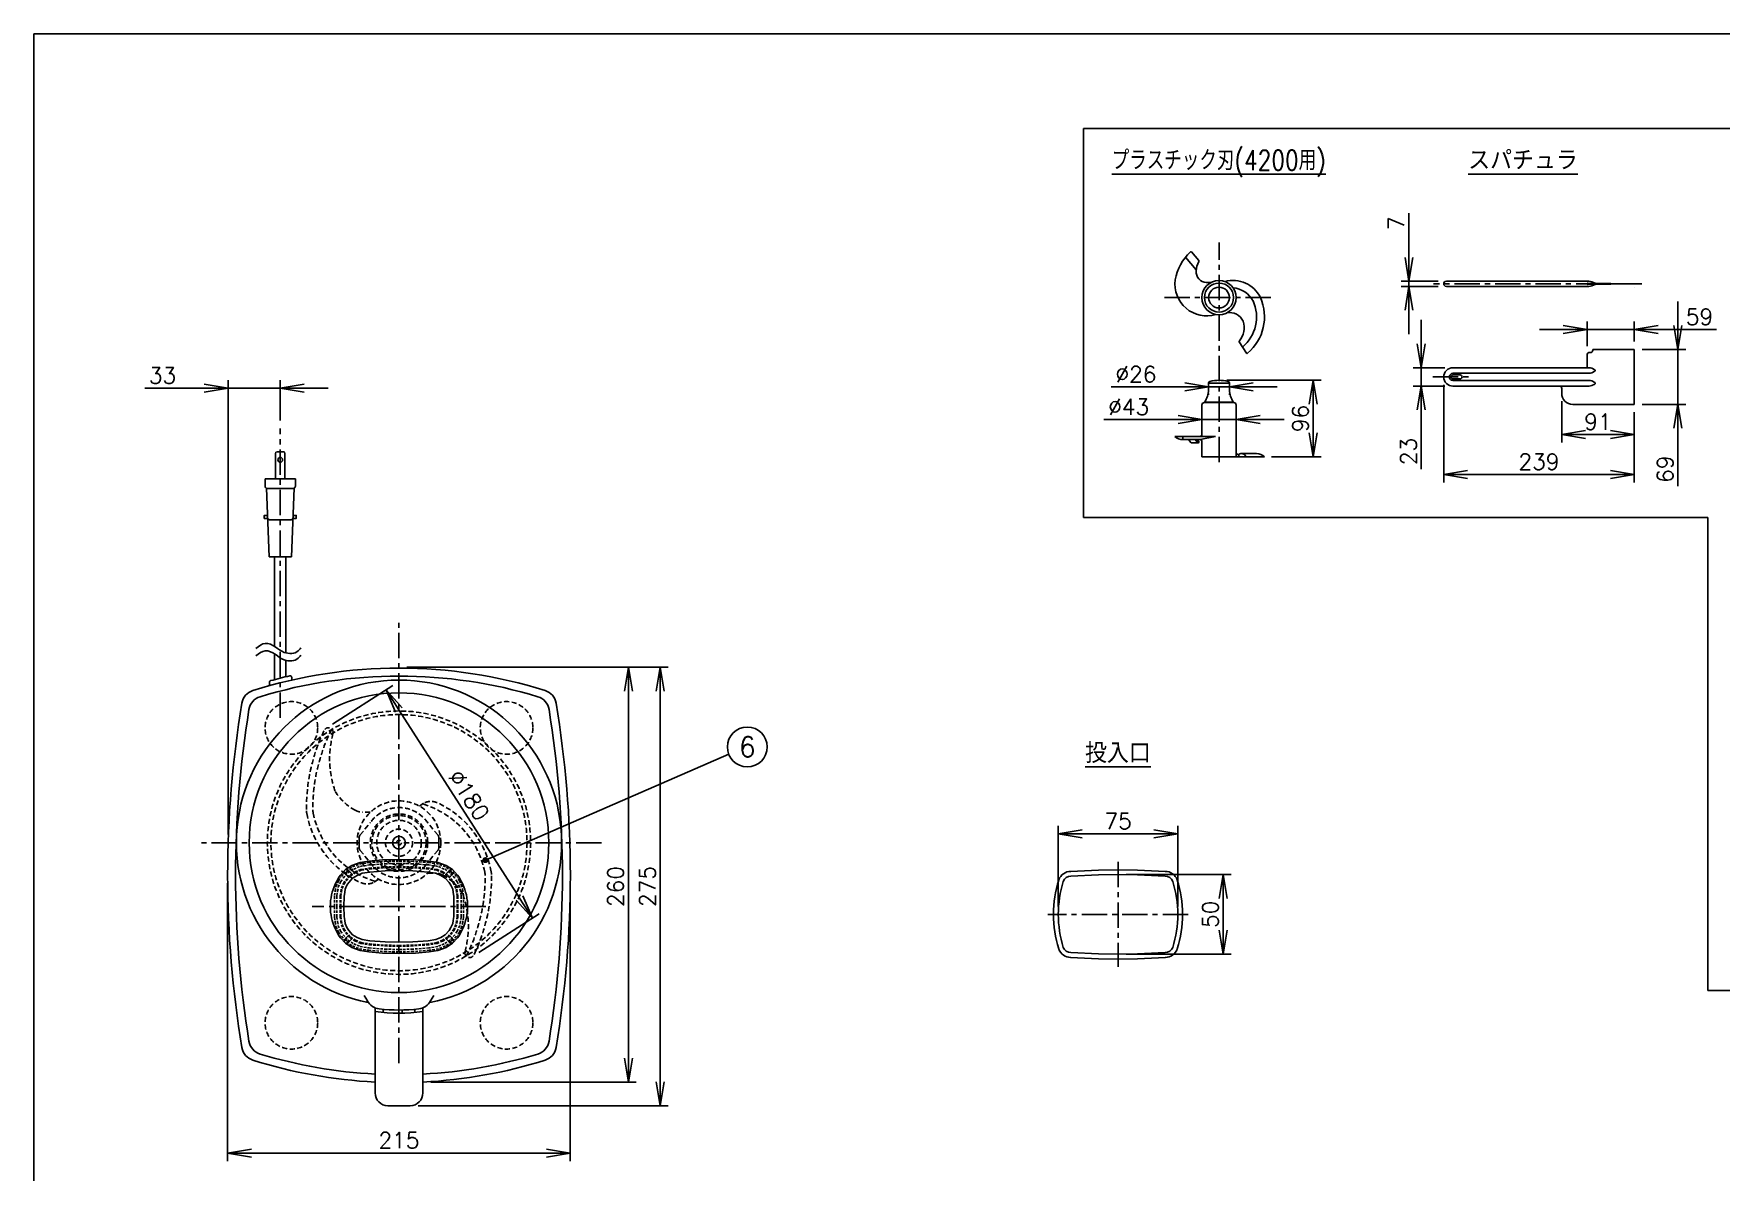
# Model space of a CAD drawing. Extents: x 115 to 2025, y 0 to 1377.
# Drawn here: x 115 to 1174, y 663 to 1377 of the extents above; entities that cross this region are included whole.
import ezdxf
from ezdxf.enums import TextEntityAlignment as Align

# ---------------------------------------------------------------- set-up
doc = ezdxf.new("R2010")
doc.units = 0
doc.header["$LTSCALE"] = 0.5
doc.header["$PDMODE"] = 3
doc.linetypes.add('CENTER', pattern=[50.8, 31.75, -6.35, 6.35, -6.35])
doc.linetypes.add('HIDDEN', pattern=[9.525, 6.35, -3.175])
doc.layers.get('0').update_dxf_attribs({"linetype": 'CONTINUOUS'})
doc.layers.get('DEFPOINTS').update_dxf_attribs({"linetype": 'CONTINUOUS'})
for name, color, linetype in [('DANMEN', 7, 'CONTINUOUS'), ('KIKI-2D2', 7, 'CONTINUOUS'), ('SIYOU', 7, 'CONTINUOUS'), ('SUNPOU', 7, 'CONTINUOUS'), ('WAKU', 7, 'CONTINUOUS')]:
    doc.layers.add(name, color=color, linetype=linetype)
doc.styles.get("Standard").update_dxf_attribs({"font": 'ROMANS', "bigfont": 'EXTFONT.shx'})
doc.dimstyles.get("Standard").update_dxf_attribs({"dimscale": 5, "dimtxt": 2, "dimasz": 3, "dimexe": 1, "dimexo": 1, "dimgap": 0.6, "dimtad": 3, "dimdec": 0, "dimzin": 0, "dimdsep": 46, "dimtxsty": 'STANDARD', "dimblk1": 'OPEN', "dimblk2": 'OPEN', "dimsah": 1, "dimcen": 1.5, "dimadec": 0, "dimazin": 0, "dimtfac": 1, "dimtdec": 0, "dimtmove": 0, "dimatfit": 0, "dimldrblk": 'DOTSMALL', "dimfxl": 1, "dimtvp": 1, "dimtolj": 1, "dimtzin": 0, "dimarcsym": 0})
doc.dimstyles.new('STYLE_1', dxfattribs={"dimscale": 5, "dimtxt": 2, "dimasz": 3, "dimexe": 1, "dimexo": 1, "dimgap": 0.6, "dimtad": 3, "dimdec": 0, "dimlfac": 2, "dimzin": 0, "dimdsep": 46, "dimtxsty": 'STANDARD', "dimblk1": 'OPEN', "dimblk2": 'OPEN', "dimsah": 1, "dimcen": 1.5, "dimadec": 0, "dimazin": 0, "dimtfac": 1, "dimtdec": 0, "dimtmove": 0, "dimatfit": 0, "dimldrblk": 'DOTSMALL', "dimfxl": 1, "dimtvp": 1, "dimtolj": 1, "dimtzin": 0, "dimarcsym": 0})

# ---------------------------------------------------------------- blocks, each defined once
blk = doc.blocks.new('_OPEN')
at = {"color": 0, "linetype": 'ByBlock'}
for p, q in [((-1, 0.167), (0, 0)), ((0, 0), (-1, -0.167)), ((0, 0), (-1, 0))]:
    blk.add_line(p, q, dxfattribs=at)
blk = doc.blocks.new('*D3')
at = {"layer": 'DEFPOINTS', "color": 0}
for p in [(1073.5, 1151.3), (1119, 1144.3), (1119, 1125.4)]:
    blk.add_point(p, dxfattribs=at)
at = {"layer": 'SUNPOU', "color": 0, "lineweight": -2}
for p, q in [((1073.5, 1146.3), (1073.5, 1120.4)), ((1119, 1139.3), (1119, 1120.4)), ((1088.5, 1125.4), (1104, 1125.4))]:
    blk.add_line(p, q, dxfattribs=at)
at = {"layer": 'SUNPOU', "color": 0, "lineweight": -2, "xscale": 15, "yscale": 15, "zscale": 15, "rotation": 180}
blk.add_blockref('_OPEN', (1073.5, 1125.4), dxfattribs=at)
at = {"layer": 'SUNPOU', "color": 0, "lineweight": -2, "xscale": 15, "yscale": 15, "zscale": 15}
blk.add_blockref('_OPEN', (1119, 1125.4), dxfattribs=at)
at = {"layer": 'SUNPOU', "color": 0, "insert": (1096.2, 1133.4), "char_height": 10, "attachment_point": 5}
blk.add_mtext('\\A1;91', dxfattribs=at)
blk = doc.blocks.new('_DotSmall')
at = {"color": 0, "linetype": 'ByBlock', "const_width": 0.5}
blk.add_lwpolyline([(-0.0625, 0, 1), (0.0625, 0, 1)], format="xyb", close=True, dxfattribs=at)
blk = doc.blocks.new('*D4')
at = {"layer": 'DEFPOINTS', "color": 0}
for p in [(977.7, 1221.5), (1001.1, 1221.5), (1001.1, 1218.3)]:
    blk.add_point(p, dxfattribs=at)
at = {"layer": 'SUNPOU', "color": 0, "lineweight": -2}
for p, q in [((977.7, 1236.5), (977.7, 1264.2)), ((996.1, 1221.5), (972.7, 1221.5)), ((996.1, 1218.3), (972.7, 1218.3)), ((977.7, 1218.3), (977.7, 1221.5)), ((977.7, 1203.3), (977.7, 1188.3))]:
    blk.add_line(p, q, dxfattribs=at)
at = {"layer": 'SUNPOU', "color": 0, "lineweight": -2, "xscale": 15, "yscale": 15, "zscale": 15}
for p, rotation in [((977.7, 1221.5), 270), ((977.7, 1218.3), 90)]:
    blk.add_blockref('_OPEN', p, dxfattribs=dict(at, rotation=rotation))
at = {"layer": 'SUNPOU', "color": 0, "insert": (969.7, 1257.9), "char_height": 10, "attachment_point": 5, "rotation": 90}
blk.add_mtext('\\A1;7', dxfattribs=at)
blk = doc.blocks.new('*D5')
at = {"layer": 'DEFPOINTS', "color": 0}
for p in [(1119, 1191.2), (1089.5, 1175.8), (1119, 1178.8)]:
    blk.add_point(p, dxfattribs=at)
at = {"layer": 'SUNPOU', "color": 0, "lineweight": -2}
for p, q in [((1089.5, 1180.8), (1089.5, 1196.2)), ((1119, 1183.8), (1119, 1196.2)), ((1074.5, 1191.2), (1059.5, 1191.2)), ((1089.5, 1191.2), (1119, 1191.2)), ((1134, 1191.2), (1170.7, 1191.2))]:
    blk.add_line(p, q, dxfattribs=at)
at = {"layer": 'SUNPOU', "color": 0, "lineweight": -2, "xscale": 15, "yscale": 15, "zscale": 15}
blk.add_blockref('_OPEN', (1089.5, 1191.2), dxfattribs=at)
at = {"layer": 'SUNPOU', "color": 0, "lineweight": -2, "xscale": 15, "yscale": 15, "zscale": 15, "rotation": 180}
blk.add_blockref('_OPEN', (1119, 1191.2), dxfattribs=at)
at = {"layer": 'SUNPOU', "color": 0, "insert": (1159.9, 1199.2), "char_height": 10, "attachment_point": 5}
blk.add_mtext('\\A1;59', dxfattribs=at)
blk = doc.blocks.new('*D6')
at = {"layer": 'DEFPOINTS', "color": 0}
for p in [(1119, 1178.8), (1119, 1144.3), (1146.4, 1144.3)]:
    blk.add_point(p, dxfattribs=at)
at = {"layer": 'SUNPOU', "color": 0, "lineweight": -2}
for p, q in [((1146.4, 1193.8), (1146.4, 1208.8)), ((1124, 1178.8), (1151.4, 1178.8)), ((1146.4, 1178.8), (1146.4, 1144.3)), ((1124, 1144.3), (1151.4, 1144.3)), ((1146.4, 1129.3), (1146.4, 1093))]:
    blk.add_line(p, q, dxfattribs=at)
at = {"layer": 'SUNPOU', "color": 0, "lineweight": -2, "xscale": 15, "yscale": 15, "zscale": 15}
for p, rotation in [((1146.4, 1178.8), 270), ((1146.4, 1144.3), 90)]:
    blk.add_blockref('_OPEN', p, dxfattribs=dict(at, rotation=rotation))
at = {"layer": 'SUNPOU', "color": 0, "insert": (1138.4, 1103.6), "char_height": 10, "attachment_point": 5, "rotation": 90}
blk.add_mtext('\\A1;69', dxfattribs=at)
blk = doc.blocks.new('*D7')
at = {"layer": 'DEFPOINTS', "color": 0}
for p in [(999.5, 1161.5), (1119, 1144.3), (1119, 1100.3)]:
    blk.add_point(p, dxfattribs=at)
at = {"layer": 'SUNPOU', "color": 0, "lineweight": -2}
for p, q in [((999.5, 1156.5), (999.5, 1095.3)), ((1119, 1139.3), (1119, 1095.3)), ((1014.5, 1100.3), (1104, 1100.3))]:
    blk.add_line(p, q, dxfattribs=at)
at = {"layer": 'SUNPOU', "color": 0, "lineweight": -2, "xscale": 15, "yscale": 15, "zscale": 15, "rotation": 180}
blk.add_blockref('_OPEN', (999.5, 1100.3), dxfattribs=at)
at = {"layer": 'SUNPOU', "color": 0, "lineweight": -2, "xscale": 15, "yscale": 15, "zscale": 15}
blk.add_blockref('_OPEN', (1119, 1100.3), dxfattribs=at)
at = {"layer": 'SUNPOU', "color": 0, "insert": (1059.2, 1108.3), "char_height": 10, "attachment_point": 5}
blk.add_mtext('\\A1;239', dxfattribs=at)
blk = doc.blocks.new('*D8')
at = {"layer": 'DEFPOINTS', "color": 0}
for p in [(852, 1156.2), (852, 1155.2), (865, 1156.2)]:
    blk.add_point(p, dxfattribs=at)
at = {"layer": 'SUNPOU', "color": 0, "lineweight": -2}
for p, q in [((837, 1155.2), (790.8, 1155.2)), ((865, 1155.2), (852, 1155.2)), ((880, 1155.2), (895, 1155.2)), ((852, 1151.2), (852, 1150.2)), ((865, 1151.2), (865, 1150.2))]:
    blk.add_line(p, q, dxfattribs=at)
at = {"layer": 'SUNPOU', "color": 0, "lineweight": -2, "xscale": 15, "yscale": 15, "zscale": 15}
blk.add_blockref('_OPEN', (852, 1155.2), dxfattribs=at)
at = {"layer": 'SUNPOU', "color": 0, "lineweight": -2, "xscale": 15, "yscale": 15, "zscale": 15, "rotation": 180}
blk.add_blockref('_OPEN', (865, 1155.2), dxfattribs=at)
at = {"layer": 'SUNPOU', "color": 0, "insert": (806.4, 1163.2), "char_height": 10, "attachment_point": 5}
blk.add_mtext('\\A1;%%C26', dxfattribs=at)
blk = doc.blocks.new('*D9')
at = {"layer": 'DEFPOINTS', "color": 0}
for p in [(847.8, 1134.7), (847.8, 1134.5), (869.3, 1135.9)]:
    blk.add_point(p, dxfattribs=at)
at = {"layer": 'SUNPOU', "color": 0, "lineweight": -2}
for p, q in [((832.8, 1134.7), (786.3, 1134.7)), ((847.8, 1139.5), (847.8, 1139.7)), ((869.3, 1134.7), (847.8, 1134.7)), ((884.3, 1134.7), (899.3, 1134.7)), ((869.3, 1130.9), (869.3, 1129.7))]:
    blk.add_line(p, q, dxfattribs=at)
at = {"layer": 'SUNPOU', "color": 0, "lineweight": -2, "xscale": 15, "yscale": 15, "zscale": 15}
blk.add_blockref('_OPEN', (847.8, 1134.7), dxfattribs=at)
at = {"layer": 'SUNPOU', "color": 0, "lineweight": -2, "xscale": 15, "yscale": 15, "zscale": 15, "rotation": 180}
blk.add_blockref('_OPEN', (869.3, 1134.7), dxfattribs=at)
at = {"layer": 'SUNPOU', "color": 0, "insert": (801.9, 1142.7), "char_height": 10, "attachment_point": 5}
blk.add_mtext('\\A1;%%C43', dxfattribs=at)
blk = doc.blocks.new('*D10')
at = {"layer": 'DEFPOINTS', "color": 0}
for p in [(858.5, 1159.4), (917.6, 1159.4), (886.4, 1111.4)]:
    blk.add_point(p, dxfattribs=at)
at = {"layer": 'SUNPOU', "color": 0, "lineweight": -2}
for p, q in [((863.5, 1159.4), (922.6, 1159.4)), ((917.6, 1126.4), (917.6, 1144.4)), ((891.4, 1111.4), (922.6, 1111.4))]:
    blk.add_line(p, q, dxfattribs=at)
at = {"layer": 'SUNPOU', "color": 0, "lineweight": -2, "xscale": 15, "yscale": 15, "zscale": 15}
for p, rotation in [((917.6, 1159.4), 90), ((917.6, 1111.4), 270)]:
    blk.add_blockref('_OPEN', p, dxfattribs=dict(at, rotation=rotation))
at = {"layer": 'SUNPOU', "color": 0, "insert": (909.6, 1135.4), "char_height": 10, "attachment_point": 5, "rotation": 90}
blk.add_mtext('\\A1;96', dxfattribs=at)
blk = doc.blocks.new('*D13')
at = {"layer": 'DEFPOINTS', "color": 0}
for p in [(795.2, 849.4), (795.2, 799.4), (861.1, 799.4)]:
    blk.add_point(p, dxfattribs=at)
at = {"layer": 'SUNPOU', "color": 0, "lineweight": -2}
for p, q in [((800.2, 849.4), (866.1, 849.4)), ((861.1, 834.4), (861.1, 814.4)), ((800.2, 799.4), (866.1, 799.4))]:
    blk.add_line(p, q, dxfattribs=at)
at = {"layer": 'SUNPOU', "color": 0, "lineweight": -2, "xscale": 15, "yscale": 15, "zscale": 15}
for p, rotation in [((861.1, 849.4), 90), ((861.1, 799.4), 270)]:
    blk.add_blockref('_OPEN', p, dxfattribs=dict(at, rotation=rotation))
at = {"layer": 'SUNPOU', "color": 0, "insert": (853.1, 824.4), "char_height": 10, "attachment_point": 5, "rotation": 90}
blk.add_mtext('\\A1;50', dxfattribs=at)
blk = doc.blocks.new('*D14')
at = {"layer": 'DEFPOINTS', "color": 0}
for p in [(757.7, 874.9), (757.7, 824.4), (832.7, 824.4)]:
    blk.add_point(p, dxfattribs=at)
at = {"layer": 'SUNPOU', "color": 0, "lineweight": -2}
for p, q in [((757.7, 829.4), (757.7, 879.9)), ((832.7, 829.4), (832.7, 879.9)), ((817.7, 874.9), (772.7, 874.9))]:
    blk.add_line(p, q, dxfattribs=at)
at = {"layer": 'SUNPOU', "color": 0, "lineweight": -2, "xscale": 15, "yscale": 15, "zscale": 15, "rotation": 180}
blk.add_blockref('_OPEN', (757.7, 874.9), dxfattribs=at)
at = {"layer": 'SUNPOU', "color": 0, "lineweight": -2, "xscale": 15, "yscale": 15, "zscale": 15}
blk.add_blockref('_OPEN', (832.7, 874.9), dxfattribs=at)
at = {"layer": 'SUNPOU', "color": 0, "insert": (795.2, 882.9), "char_height": 10, "attachment_point": 5}
blk.add_mtext('\\A1;75', dxfattribs=at)
blk = doc.blocks.new('*D16')
at = {"layer": 'DEFPOINTS', "color": 0}
for p in [(1005.2, 1167.3), (985.4, 1155.8), (1005.2, 1155.8)]:
    blk.add_point(p, dxfattribs=at)
at = {"layer": 'SUNPOU', "color": 0, "lineweight": -2}
for p, q in [((985.4, 1182.3), (985.4, 1197.3)), ((1000.2, 1167.3), (980.4, 1167.3)), ((985.4, 1167.3), (985.4, 1155.8)), ((1000.2, 1155.8), (980.4, 1155.8)), ((985.4, 1140.8), (985.4, 1103.6))]:
    blk.add_line(p, q, dxfattribs=at)
at = {"layer": 'SUNPOU', "color": 0, "lineweight": -2, "xscale": 15, "yscale": 15, "zscale": 15}
for p, rotation in [((985.4, 1167.3), 270), ((985.4, 1155.8), 90)]:
    blk.add_blockref('_OPEN', p, dxfattribs=dict(at, rotation=rotation))
at = {"layer": 'SUNPOU', "color": 0, "insert": (977.4, 1114.7), "char_height": 10, "attachment_point": 5, "rotation": 90}
blk.add_mtext('\\A1;23', dxfattribs=at)
blk = doc.blocks.new('*D31')
at = {"layer": 'DEFPOINTS', "color": 0}
for p in [(344.1, 979.4), (359.1, 719.2), (488, 719.2)]:
    blk.add_point(p, dxfattribs=at)
at = {"layer": 'SUNPOU', "color": 0, "lineweight": -2}
for p, q in [((349.1, 979.4), (493, 979.4)), ((488, 964.4), (488, 734.2)), ((364.1, 719.2), (493, 719.2))]:
    blk.add_line(p, q, dxfattribs=at)
at = {"layer": 'SUNPOU', "color": 0, "lineweight": -2, "xscale": 15, "yscale": 15, "zscale": 15}
for p, rotation in [((488, 979.4), 90), ((488, 719.2), 270)]:
    blk.add_blockref('_OPEN', p, dxfattribs=dict(at, rotation=rotation))
at = {"layer": 'SUNPOU', "color": 0, "insert": (480, 841.9), "char_height": 10, "attachment_point": 5, "rotation": 90}
blk.add_mtext('\\A1;260', dxfattribs=at)
blk = doc.blocks.new('*D32')
at = {"layer": 'DEFPOINTS', "color": 0}
for p in [(236.6, 848.9), (451.6, 848.9), (236.6, 674.7)]:
    blk.add_point(p, dxfattribs=at)
at = {"layer": 'SUNPOU', "color": 0, "lineweight": -2}
for p, q in [((236.6, 843.9), (236.6, 669.7)), ((451.6, 843.9), (451.6, 669.7)), ((436.6, 674.7), (251.6, 674.7))]:
    blk.add_line(p, q, dxfattribs=at)
at = {"layer": 'SUNPOU', "color": 0, "lineweight": -2, "xscale": 15, "yscale": 15, "zscale": 15, "rotation": 180}
blk.add_blockref('_OPEN', (236.6, 674.7), dxfattribs=at)
at = {"layer": 'SUNPOU', "color": 0, "lineweight": -2, "xscale": 15, "yscale": 15, "zscale": 15}
blk.add_blockref('_OPEN', (451.6, 674.7), dxfattribs=at)
at = {"layer": 'SUNPOU', "color": 0, "insert": (344.1, 682.7), "char_height": 10, "attachment_point": 5}
blk.add_mtext('\\A1;215', dxfattribs=at)
blk = doc.blocks.new('*D43')
at = {"layer": 'DEFPOINTS', "color": 0}
for p in [(236.9, 1154.4), (269.6, 1129.2), (236.9, 869.4)]:
    blk.add_point(p, dxfattribs=at)
at = {"layer": 'SUNPOU', "color": 0, "lineweight": -2}
for p, q in [((221.9, 1154.4), (184.7, 1154.4)), ((236.9, 874.4), (236.9, 1159.4)), ((269.6, 1154.4), (236.9, 1154.4)), ((269.6, 1134.2), (269.6, 1159.4)), ((284.6, 1154.4), (299.6, 1154.4))]:
    blk.add_line(p, q, dxfattribs=at)
at = {"layer": 'SUNPOU', "color": 0, "lineweight": -2, "xscale": 15, "yscale": 15, "zscale": 15}
blk.add_blockref('_OPEN', (236.9, 1154.4), dxfattribs=at)
at = {"layer": 'SUNPOU', "color": 0, "lineweight": -2, "xscale": 15, "yscale": 15, "zscale": 15, "rotation": 180}
blk.add_blockref('_OPEN', (269.6, 1154.4), dxfattribs=at)
at = {"layer": 'SUNPOU', "color": 0, "insert": (195.8, 1162.4), "char_height": 10, "attachment_point": 5}
blk.add_mtext('\\A1;33', dxfattribs=at)
blk = doc.blocks.new('*D44')
at = {"layer": 'DEFPOINTS', "color": 0}
for p in [(298.2, 941), (427.9, 822), (390.1, 797.7)]:
    blk.add_point(p, dxfattribs=at)
at = {"layer": 'SUNPOU', "color": 0, "lineweight": -2}
for p, q in [((302.4, 943.7), (340.2, 968)), ((344.1, 952.7), (419.8, 834.7)), ((394.3, 800.4), (432.1, 824.7))]:
    blk.add_line(p, q, dxfattribs=at)
at = {"layer": 'SUNPOU', "color": 0, "lineweight": -2, "xscale": 15, "yscale": 15, "zscale": 15}
for p, rotation in [((336, 965.3), 122.6829371394699), ((427.9, 822), 302.6829371394699)]:
    blk.add_blockref('_OPEN', p, dxfattribs=dict(at, rotation=rotation))
at = {"layer": 'SUNPOU', "color": 0, "insert": (388, 899.1), "char_height": 10, "attachment_point": 5, "rotation": 302.6829}
blk.add_mtext('\\A1;%%C180', dxfattribs=at)
blk = doc.blocks.new('*D51')
at = {"layer": 'DEFPOINTS', "color": 0}
for p in [(344.1, 979.4), (351.1, 704.4), (508, 704.4)]:
    blk.add_point(p, dxfattribs=at)
at = {"layer": 'SUNPOU', "color": 0, "lineweight": -2}
for p, q in [((349.1, 979.4), (513, 979.4)), ((508, 964.4), (508, 719.4)), ((356.1, 704.4), (513, 704.4))]:
    blk.add_line(p, q, dxfattribs=at)
at = {"layer": 'SUNPOU', "color": 0, "lineweight": -2, "xscale": 15, "yscale": 15, "zscale": 15}
for p, rotation in [((508, 979.4), 90), ((508, 704.4), 270)]:
    blk.add_blockref('_OPEN', p, dxfattribs=dict(at, rotation=rotation))
at = {"layer": 'SUNPOU', "color": 0, "insert": (500, 841.9), "char_height": 10, "attachment_point": 5, "rotation": 90}
blk.add_mtext('\\A1;275', dxfattribs=at)

msp = doc.modelspace()

# ---------------------------------------------------------------- linework, layer by layer
at = {"color": 2}
for p, q in [((841.36, 1239.87), (845.81, 1234.53)), ((837.56, 1236.61), (844.22, 1228.62)), ((853.49, 1220.77), (850.56, 1220.77)), ((1001.12, 1221.54), (1090.53, 1221.54)), ((1001.12, 1218.29), (1090.53, 1218.29)), ((1089.5, 1219.67), (1089.5, 1220.16)), ((1089.75, 1220.41), (1119, 1219.97)), ((1089.75, 1219.42), (1119, 1219.87)), ((1092.39, 1221.18), (1094.5, 1220.34)), ((1092.39, 1218.65), (1094.5, 1219.49)), ((1093, 1220.36), (1093, 1219.47)), ((1119, 1217.78), (1119, 1217.88)), ((871.24, 1183.45), (875.69, 1176.5)), ((1089.5, 1175.76), (1089.5, 1167.26)), ((1090.5, 1176.76), (1091.5, 1176.76)), ((1093, 1178.76), (1119, 1178.76)), ((1093, 1178.76), (1093, 1178.26)), ((1119, 1178.76), (1119, 1144.26)), ((1005.25, 1167.26), (1090.64, 1167.26)), ((1092.31, 1166.97), (1094.23, 1165.95)), ((1092.31, 1164.04), (1094.23, 1165.06)), ((852.02, 1157.67), (865.02, 1157.67)), ((852.02, 1157.67), (852.02, 1153.42)), ((865.02, 1157.67), (865.02, 1153.42)), ((1005.25, 1163.76), (1090.64, 1163.76)), ((1005.25, 1162.76), (1009.75, 1162.76)), ((1005.25, 1160.26), (1009.75, 1160.26)), ((1005.25, 1159.26), (1090.64, 1159.26)), ((1005.25, 1155.76), (1090.64, 1155.76)), ((1073.5, 1154.26), (1073.5, 1151.26)), ((1092.31, 1158.97), (1094.23, 1157.95)), ((1092.31, 1156.04), (1094.23, 1157.06)), ((847.77, 1143.92), (847.77, 1125.17)), ((849.27, 1145.42), (858.52, 1145.42)), ((849.4, 1145.67), (858.52, 1145.67)), ((849.4, 1145.67), (849.4, 1145.42)), ((867.65, 1145.67), (858.52, 1145.67)), ((867.77, 1145.42), (858.52, 1145.42)), ((867.65, 1145.67), (867.65, 1145.42)), ((869.27, 1143.92), (869.27, 1111.42)), ((1080.5, 1144.26), (1119, 1144.26)), ((830.86, 1124.17), (856.27, 1124.17)), ((835.86, 1124.17), (835.86, 1122.17)), ((835.86, 1122.17), (846.77, 1122.17)), ((839.28, 1122.17), (840.82, 1120.34)), ((843.49, 1122.17), (845.19, 1120.17)), ((844.8, 1122.17), (845.83, 1120.95)), ((846.77, 1122.17), (856.27, 1124.17)), ((841.2, 1120.17), (845.19, 1120.17)), ((845.19, 1120.17), (845.42, 1120.17)), ((847.77, 1121.17), (847.77, 1111.42)), ((870.9, 1112.92), (870.27, 1112.92)), ((870.9, 1112.92), (870.9, 1111.42)), ((872.47, 1113.42), (882.04, 1113.42)), ((847.77, 1111.42), (858.52, 1111.42)), ((869.27, 1111.42), (858.52, 1111.42)), ((869.27, 1111.42), (887.04, 1111.42)), ((260.92, 1091.68), (262.62, 1048.6)), ((278.29, 1091.68), (276.59, 1048.6)), ((262.81, 1071.81), (276.41, 1071.81))]:
    msp.add_line(p, q, dxfattribs=at)
at = {"color": 2, "linetype": 'CENTER'}
msp.add_line((992.73, 1161.51), (1017.17, 1161.51), dxfattribs=at)
at = {"color": 2}
for points in [[(261.73, 1072.78), (259.6, 1072.78), (259.6, 1074.6), (261.6, 1074.6)], [(277.49, 1072.78), (279.62, 1072.78), (279.62, 1074.6), (277.62, 1074.6)], [(765.4, 851.37), (782.83, 852.18), (795.11, 852.38)], [(765.54, 848.37), (782.93, 849.19), (795.16, 849.38)], [(824.77, 848.37), (807.39, 849.19), (795.16, 849.38)], [(824.91, 851.37), (807.48, 852.18), (795.2, 852.38)], [(765.4, 797.39), (782.83, 796.57), (795.11, 796.38)], [(765.54, 800.38), (782.93, 799.57), (795.16, 799.38)], [(824.77, 800.38), (807.39, 799.57), (795.16, 799.38)], [(824.91, 797.39), (807.48, 796.57), (795.2, 796.38)]]:
    msp.add_lwpolyline(points, dxfattribs=at)
for radius in [10.75, 9.12, 6.5]:
    msp.add_circle((858.52, 1211.27), radius, dxfattribs=at)
for centre, radius, start, end in [((862.16, 1216.81), 31.58, 132.97988, 169.93656), ((840.97, 1239.55), 0.5, 39.80557, 132.97988), ((859.41, 1226.9), 15.29, 152.39629, 176.35474), ((845.42, 1234.21), 0.5, 332.39629, 39.80557), ((850.72, 1219.67), 19.83, 172.30531, 287.0246), ((850.8, 1227.42), 6.66, 176.16374, 268.00614), ((867.12, 1202.76), 19.32, 26.15487, 105.06521), ((865.77, 1201.38), 16.14, 27.89722, 84.48905), ((1001.12, 1219.92), 1.62, 90, 180), ((1001.12, 1219.92), 1.62, 180, 270), ((1089.75, 1220.16), 0.25, 89.12606, 180), ((1089.75, 1219.67), 0.25, 180, 270.87394), ((1090.53, 1216.54), 5, 68.17766, 90), ((1090.53, 1223.29), 5, 270, 291.82234), ((857.31, 1199.15), 24.73, 310.09328, 24.05536), ((857.31, 1199.15), 29.73, 310.09328, 24.05536), ((865.17, 1192.36), 9.48, 25.24622, 101.2601), ((861.65, 1192.4), 12.74, 319.05469, 18.30186), ((871.65, 1183.73), 0.5, 139.05469, 213.69007), ((876.11, 1176.77), 0.5, 213.69007, 313.60766), ((1090.5, 1175.76), 1, 90, 180), ((1091.5, 1178.26), 1.5, 270, 0), ((1005.25, 1161.51), 5.75, 90, 270), ((1090.64, 1162.26), 5, 70.50907, 90), ((1094, 1165.51), 0.5, 293.50065, 62.62952), ((853.02, 1157.67), 1, 105.46601, 180), ((858.52, 1137.79), 21.62, 74.53399, 105.46601), ((864.02, 1157.67), 1, 0, 74.53399), ((1005.25, 1161.51), 2.25, 90, 270), ((1005.25, 1161.51), 1.25, 90, 270), ((1009.75, 1161.51), 1.25, 270, 90), ((1072, 1154.26), 1.5, 0, 90), ((1090.64, 1168.76), 5, 270, 289.49093), ((1090.64, 1154.26), 5, 70.50907, 90), ((1090.64, 1160.76), 5, 270, 289.49093), ((1094, 1157.51), 0.5, 297.37048, 66.49935), ((849.27, 1143.92), 1.5, 90, 180), ((837.48, 1154.02), 14.55, 324.96297, 357.61355), ((879.56, 1154.02), 14.55, 182.38645, 215.03703), ((867.77, 1143.92), 1.5, 0, 90), ((1080.5, 1151.26), 7, 180, 270), ((835.61, 1128.79), 6.63, 224.23069, 272.1665), ((846.77, 1125.17), 1, 270, 0), ((846.77, 1121.17), 1, 0, 90), ((841.2, 1120.67), 0.5, 220.30528, 270), ((845.42, 1120.67), 0.5, 270, 46.48781), ((870.27, 1113.92), 1, 180, 270), ((872.56, 1110.42), 3, 19.43919, 123.60686), ((882.29, 1106.79), 6.63, 44.23069, 92.1665), ((263.14, 1073.27), 1.5, 187.84918, 256.99512), ((276.07, 1073.27), 1.5, 283.00488, 352.15082), ((765.54, 843.37), 8, 90, 160.15794), ((765.54, 843.37), 5, 90, 160.15794), ((824.77, 843.37), 8, 19.84206, 90), ((824.77, 843.37), 5, 19.84206, 90), ((830.3, 823.81), 75.64, 162.9769, 179.54772), ((830.3, 823.81), 72.64, 162.9769, 179.54772), ((760.02, 823.81), 72.64, 0.45228, 17.0231), ((760.02, 823.81), 75.64, 0.45228, 17.0231), ((830.3, 824.95), 75.64, 180.45228, 197.0231), ((830.3, 824.95), 72.64, 180.45228, 197.0231), ((760.02, 824.95), 72.64, 342.9769, 359.54772), ((760.02, 824.95), 75.64, 342.9769, 359.54772), ((765.54, 805.38), 8, 199.84206, 270), ((765.54, 805.38), 5, 199.84206, 270), ((824.77, 805.38), 5, 270, 340.15794), ((824.77, 805.38), 8, 270, 340.15794)]:
    msp.add_arc(centre, radius, start, end, dxfattribs=at)
at = {"layer": 'DANMEN', "color": 2, "linetype": 'CENTER'}
for p, q in [((858.52, 1108), (858.52, 1245.9)), ((1123.77, 1219.92), (993.14, 1219.92)), ((824.35, 1211.27), (891.03, 1211.27)), ((269.61, 947.77), (269.61, 1129.16)), ((344.12, 731.13), (344.12, 1007.61)), ((471.05, 869.37), (217.18, 869.37)), ((795.16, 857.31), (795.16, 791.44)), ((398.67, 829.37), (289.56, 829.37)), ((839.07, 824.37), (751.24, 824.37))]:
    msp.add_line(p, q, dxfattribs=at)
at = {"layer": 'DANMEN', "color": 2}
for p, q in [((260.11, 1097.52), (279.11, 1097.52)), ((260.11, 1093.02), (260.11, 1097.52)), ((260.93, 1091.52), (278.29, 1091.52)), ((279.11, 1093.02), (279.11, 1097.52)), ((262.62, 1048.6), (276.59, 1048.6)), ((344.12, 862.9), (344.04, 862.9)), ((344.12, 862.9), (344.2, 862.9)), ((311.63, 807.53), (310.92, 808.23)), ((376.61, 807.53), (377.31, 808.23))]:
    msp.add_line(p, q, dxfattribs=at)
at = {"layer": 'DANMEN', "color": 2, "linetype": 'HIDDEN'}
for p, q in [((356.96, 892.27), (360.17, 894.44)), ((319.79, 874.2), (325.94, 881.79)), ((326.12, 888.48), (321.44, 888.48)), ((368.45, 874.2), (362.29, 881.79)), ((319.12, 869.37), (319.12, 872.31)), ((319.12, 869.37), (319.12, 866.44)), ((369.12, 869.37), (369.12, 872.31)), ((369.12, 869.37), (369.12, 866.44)), ((319.79, 864.55), (325.94, 856.96)), ((368.45, 864.55), (362.29, 856.96)), ((311.63, 851.22), (310.92, 850.51)), ((310.92, 849.1), (312.64, 847.38)), ((313.04, 851.22), (314.9, 849.36)), ((362.12, 850.27), (366.8, 850.27)), ((375.19, 851.22), (373.34, 849.36)), ((377.31, 849.1), (375.6, 847.38)), ((376.61, 851.22), (377.31, 850.51)), ((331.27, 846.48), (328.06, 844.3)), ((310.92, 809.65), (312.64, 811.37)), ((313.04, 807.53), (314.9, 809.38)), ((375.19, 807.53), (373.34, 809.38)), ((377.31, 809.65), (375.6, 811.37))]:
    msp.add_line(p, q, dxfattribs=at)
at = {"layer": 'DANMEN', "color": 2, "linetype": 'HIDDEN', "ltscale": 0.5}
for points in [[(307.95, 848.12), (311.12, 851.7), (315, 854.18), (319.31, 855.96), (325.16, 856.87), (335.17, 857.66), (343.97, 857.87)], [(380.29, 848.12), (377.11, 851.7), (373.24, 854.18), (368.92, 855.96), (363.08, 856.87), (353.06, 857.66), (344.26, 857.87)], [(303.62, 829.46), (303.72, 836.13), (304.12, 839.13), (304.6, 841.87), (306.2, 845.52), (307.59, 847.65)], [(309.07, 847.12), (312.1, 850.55), (315.69, 852.84), (319.72, 854.51), (325.33, 855.38), (335.25, 856.16), (344.01, 856.37)], [(310.57, 845.8), (313.42, 849.01), (316.62, 851.06), (320.27, 852.57), (325.57, 853.39), (335.35, 854.16), (344.06, 854.37)], [(310.94, 845.46), (313.74, 848.63), (316.85, 850.61), (320.4, 852.08), (325.62, 852.89), (335.38, 853.66), (344.07, 853.87)], [(377.29, 845.46), (374.49, 848.63), (371.38, 850.61), (367.83, 852.08), (362.61, 852.89), (352.86, 853.66), (344.17, 853.87)], [(377.67, 845.8), (374.82, 849.01), (371.61, 851.06), (367.97, 852.57), (362.67, 853.39), (352.88, 854.16), (344.18, 854.37)], [(379.16, 847.12), (376.13, 850.55), (372.54, 852.84), (368.51, 854.51), (362.9, 855.38), (352.98, 856.16), (344.23, 856.37)], [(384.62, 829.46), (384.52, 836.13), (384.12, 839.13), (383.64, 841.87), (382.03, 845.52), (380.64, 847.65)], [(305.12, 829.44), (305.22, 836.02), (305.6, 838.9), (306.04, 841.43), (307.52, 844.8), (308.85, 846.83)], [(307.12, 829.41), (307.21, 835.87), (307.58, 838.6), (307.97, 840.85), (309.29, 843.85), (310.52, 845.74)], [(307.62, 829.4), (307.71, 835.84), (308.07, 838.52), (308.45, 840.7), (309.73, 843.61), (310.94, 845.46)], [(380.62, 829.4), (380.52, 835.84), (380.16, 838.52), (379.78, 840.7), (378.5, 843.61), (377.29, 845.46)], [(381.12, 829.41), (381.02, 835.87), (380.66, 838.6), (380.26, 840.85), (378.94, 843.85), (377.71, 845.74)], [(383.12, 829.44), (383.02, 836.02), (382.63, 838.9), (382.19, 841.43), (380.71, 844.8), (379.39, 846.83)], [(303.62, 829.28), (303.72, 822.61), (304.12, 819.61), (304.6, 816.88), (306.2, 813.23), (307.59, 811.1)], [(305.12, 829.3), (305.22, 822.72), (305.6, 819.84), (306.04, 817.31), (307.52, 813.94), (308.85, 811.91)], [(307.12, 829.33), (307.21, 822.87), (307.58, 820.15), (307.97, 817.9), (309.29, 814.9), (310.52, 813.01)], [(307.62, 829.34), (307.71, 822.91), (308.07, 820.22), (308.45, 818.04), (309.73, 815.14), (310.94, 813.28)], [(380.62, 829.34), (380.52, 822.91), (380.16, 820.22), (379.78, 818.04), (378.5, 815.14), (377.29, 813.28)], [(381.12, 829.33), (381.02, 822.87), (380.66, 820.15), (380.26, 817.9), (378.94, 814.9), (377.71, 813.01)], [(383.12, 829.3), (383.02, 822.72), (382.63, 819.84), (382.19, 817.31), (380.71, 813.94), (379.39, 811.91)], [(384.62, 829.28), (384.52, 822.61), (384.12, 819.61), (383.64, 816.88), (382.03, 813.23), (380.64, 811.1)], [(307.95, 810.63), (311.12, 807.05), (315, 804.57), (319.31, 802.78), (325.16, 801.87), (335.17, 801.09), (343.97, 800.87)], [(309.07, 811.62), (312.1, 808.2), (315.69, 805.9), (319.72, 804.24), (325.33, 803.37), (335.25, 802.58), (344.01, 802.37)], [(310.57, 812.95), (313.42, 809.73), (316.62, 807.69), (320.27, 806.18), (325.57, 805.35), (335.35, 804.58), (344.06, 804.37)], [(310.94, 813.28), (313.74, 810.12), (316.85, 808.13), (320.4, 806.66), (325.62, 805.85), (335.38, 805.08), (344.07, 804.87)], [(377.29, 813.28), (374.49, 810.12), (371.38, 808.13), (367.83, 806.66), (362.61, 805.85), (352.86, 805.08), (344.17, 804.87)], [(377.67, 812.95), (374.82, 809.73), (371.61, 807.69), (367.97, 806.18), (362.67, 805.35), (352.88, 804.58), (344.18, 804.37)], [(379.16, 811.62), (376.13, 808.2), (372.54, 805.9), (368.51, 804.24), (362.9, 803.37), (352.98, 802.58), (344.23, 802.37)], [(380.29, 810.63), (377.11, 807.05), (373.24, 804.57), (368.92, 802.78), (363.08, 801.87), (353.06, 801.09), (344.26, 800.87)]]:
    msp.add_lwpolyline(points, dxfattribs=at)
at = {"layer": 'DANMEN', "color": 4, "linetype": 'HIDDEN'}
for centre in [(276.62, 941.37), (411.62, 941.37), (276.62, 756.37), (411.62, 756.37)]:
    msp.add_circle(centre, 16.5, dxfattribs=at)
at = {"layer": 'DANMEN', "color": 2, "linetype": 'HIDDEN'}
for radius in [82.6, 80.32, 26.25, 18, 17, 14, 8.5, 1.5]:
    msp.add_circle((344.12, 869.37), radius, dxfattribs=at)
at = {"layer": 'DANMEN', "color": 2}
for centre, start, end in [((262.74, 1093.49), 190.11897, 227.38993), ((276.47, 1093.49), 312.61007, 349.88103)]:
    msp.add_arc(centre, 2.68, start, end, dxfattribs=at)
at = {"layer": 'DANMEN', "color": 2, "linetype": 'HIDDEN'}
for centre, radius, start, end in [((399.66, 890.99), 113.57, 154.75948, 180.83749), ((399.66, 890.99), 109.57, 153.10314, 180.63397), ((299.78, 938.48), 3, 342.92064, 161.71802), ((361.57, 921.9), 60.97, 164.88202, 199.57272), ((332.84, 919.48), 33.9, 212.07502, 241.49565), ((296.1, 889.48), 10, 180.83749, 190.83236), ((300.1, 889.89), 10, 180.63397, 191.26191), ((321.44, 898.48), 10, 241.49565, 270), ((344.12, 869.37), 22, 34.62354, 145.37646), ((342.87, 839.84), 56.16, 11.26191, 73.33041), ((364.15, 885.27), 10, 66.9829, 113.4182), ((342.87, 839.84), 60.16, 10.83236, 65.25124), ((345.36, 898.91), 60.16, 190.83236, 245.25124), ((345.36, 898.91), 56.16, 191.26191, 253.33041), ((323.61, 883.68), 3, 320.94724, 325.1021), ((364.62, 883.68), 3, 214.8979, 219.05276), ((322.12, 872.31), 3, 140.94724, 180), ((366.12, 872.31), 3, 0, 39.05276), ((322.12, 866.44), 3, 180, 219.05276), ((366.12, 866.44), 3, 320.94724, 0), ((311.63, 849.8), 1, 135, 225), ((312.34, 850.51), 1, 45, 135), ((323.61, 855.07), 3, 34.8979, 39.05276), ((344.12, 869.37), 22, 214.62354, 325.37646), ((364.62, 855.07), 3, 140.94724, 145.1021), ((366.8, 840.27), 10, 61.49565, 90), ((355.39, 819.27), 33.9, 32.07502, 61.49565), ((375.9, 850.51), 1, 45, 135), ((376.61, 849.8), 1, 315, 45), ((288.58, 847.75), 109.57, 333.10314, 0.63397), ((288.58, 847.75), 113.57, 334.75948, 0.83749), ((388.14, 848.85), 10, 0.63397, 11.26191), ((392.13, 849.27), 10, 0.83749, 10.83236), ((324.09, 853.48), 10, 246.9829, 293.4182), ((326.67, 816.84), 60.97, 344.88202, 19.57272), ((311.63, 808.94), 1, 135, 225), ((312.34, 808.23), 1, 225, 315), ((375.9, 808.23), 1, 225, 315), ((376.61, 808.94), 1, 315, 45), ((388.45, 800.27), 3, 162.92064, 341.71802)]:
    msp.add_arc(centre, radius, start, end, dxfattribs=at)
at = {"layer": 'KIKI-2D2', "color": 2}
for p, q in [((266.61, 1097.52), (266.61, 1113.52)), ((267.61, 1114.52), (271.61, 1114.52)), ((272.61, 1097.52), (272.61, 1113.52)), ((266.11, 992.41), (266.11, 1048.6)), ((273.11, 988.4), (273.11, 1048.6)), ((266.11, 971.67), (266.11, 987.77)), ((273.11, 973.43), (273.11, 983.76)), ((262.85, 970.03), (262.85, 967.68)), ((276.85, 973.05), (276.85, 971.23)), ((324.26, 770.08), (322.36, 773.41)), ((363.98, 770.08), (365.88, 773.41)), ((329.12, 765.79), (329.12, 719.24)), ((334.12, 764.85), (334.12, 762.84)), ((346.12, 764.39), (346.12, 762.39)), ((354.12, 764.85), (354.12, 762.84)), ((359.12, 765.79), (359.12, 719.24))]:
    msp.add_line(p, q, dxfattribs=at)
at = {"layer": 'KIKI-2D2', "color": 3}
for p, q in [((329.12, 719.24), (329.12, 712.37)), ((359.12, 719.24), (359.12, 712.37)), ((337.12, 704.37), (351.12, 704.37))]:
    msp.add_line(p, q, dxfattribs=at)
at = {"layer": 'KIKI-2D2', "color": 2}
for points in [[(307.41, 849.05), (310.48, 852.47), (314.53, 855.06), (319.67, 857.03), (325.1, 857.87), (333.78, 858.64), (343.95, 858.87)], [(380.83, 849.05), (377.76, 852.47), (373.7, 855.06), (368.57, 857.03), (363.13, 857.87), (354.46, 858.64), (344.28, 858.87)], [(305.69, 846.47), (306.61, 847.94), (307.41, 849.05)], [(312.62, 844.37), (315.05, 847.09), (317.78, 848.83), (320.95, 850.14), (325.86, 850.91), (335.48, 851.66), (344.12, 851.87)], [(375.62, 844.37), (373.18, 847.09), (370.45, 848.83), (367.29, 850.14), (362.38, 850.91), (352.75, 851.66), (344.12, 851.87)], [(382.55, 846.47), (381.63, 847.94), (380.83, 849.05)], [(309.62, 829.37), (309.71, 835.69), (310.05, 838.22), (310.38, 840.12), (311.5, 842.65), (312.62, 844.37)], [(378.62, 829.37), (378.52, 835.69), (378.18, 838.22), (377.85, 840.12), (376.74, 842.65), (375.62, 844.37)], [(301.24, 833.04), (301.21, 832.88), (301.18, 831.35), (301.18, 829.37)], [(301.24, 825.7), (301.21, 825.86), (301.18, 827.39), (301.18, 829.37)], [(309.62, 829.37), (309.71, 823.06), (310.05, 820.53), (310.38, 818.63), (311.5, 816.09), (312.62, 814.37)], [(378.62, 829.37), (378.52, 823.06), (378.18, 820.53), (377.85, 818.63), (376.74, 816.09), (375.62, 814.37)], [(386.99, 833.04), (387.02, 832.88), (387.06, 831.35), (387.06, 829.37)], [(386.99, 825.7), (387.02, 825.86), (387.06, 827.39), (387.06, 829.37)], [(305.69, 812.27), (306.61, 810.81), (307.41, 809.7)], [(307.41, 809.7), (310.48, 806.27), (314.53, 803.68), (319.67, 801.72), (325.1, 800.87), (333.78, 800.1), (343.95, 799.87)], [(312.62, 814.37), (315.05, 811.66), (317.78, 809.91), (320.95, 808.6), (325.86, 807.84), (335.48, 807.08), (344.12, 806.87)], [(375.62, 814.37), (373.18, 811.66), (370.45, 809.91), (367.29, 808.6), (362.38, 807.84), (352.75, 807.08), (344.12, 806.87)], [(380.83, 809.7), (377.76, 806.27), (373.7, 803.68), (368.57, 801.72), (363.13, 800.87), (354.46, 800.1), (344.28, 799.87)], [(382.55, 812.27), (381.63, 810.81), (380.83, 809.7)]]:
    msp.add_lwpolyline(points, dxfattribs=at)
for centre, radius in [((269.61, 1109.52), 1.5), ((344.12, 869.37), 94), ((344.12, 869.37), 4)]:
    msp.add_circle(centre, radius, dxfattribs=at)
for centre, radius, start, end in [((267.61, 1113.52), 1, 90, 180), ((271.61, 1113.52), 1, 0, 90), ((344.72, 673.8), 308.07, 102.95998, 105.26889), ((275.85, 973.05), 1, 0, 102.95998), ((344.12, 869.37), 102, 280.91308, 259.08692), ((344.12, 673.8), 300.07, 73.11816, 106.88184), ((263.85, 970.03), 1, 105.26889, 180), ((891.42, 848.87), 649.8, 170.78116, 189.21884), ((259.88, 951.37), 10, 106.88184, 170.78116), ((428.35, 951.37), 10, 9.21884, 73.11816), ((-203.18, 848.87), 649.8, 350.78116, 9.21884), ((337.69, 828.42), 36.74, 150.56953, 172.76554), ((350.54, 828.42), 36.74, 7.23446, 29.43047), ((337.69, 830.33), 36.74, 187.23446, 209.43047), ((350.54, 830.33), 36.74, 330.56953, 352.76554), ((332.94, 775.03), 10, 209.70043, 263.2445), ((344.12, 869.87), 107.5, 261.97907, 278.02093), ((344.12, 869.37), 105, 263.2445, 276.7555), ((355.29, 775.03), 10, 276.7555, 330.29957), ((259.88, 746.37), 10, 189.21884, 253.11816), ((428.35, 746.37), 10, 286.88184, 350.78116), ((344.12, 1023.94), 300.07, 253.11816, 267.13469), ((344.12, 1023.94), 300.07, 272.86531, 286.88184)]:
    msp.add_arc(centre, radius, start, end, dxfattribs=at)
at = {"layer": 'KIKI-2D2', "color": 3}
for centre, radius, start, end in [((344.12, 673.8), 305.07, 72.5127, 107.4873), ((255.45, 955.24), 10, 107.4873, 170.50539), ((432.78, 955.24), 10, 9.49461, 72.5127), ((891.42, 848.87), 654.8, 170.50539, 189.49461), ((-203.18, 848.87), 654.8, 350.50539, 9.49461), ((255.45, 742.51), 10, 189.49461, 252.5127), ((344.12, 1023.94), 305.07, 252.5127, 267.18169), ((344.12, 1023.94), 305.07, 272.81831, 287.4873), ((432.78, 742.51), 10, 287.4873, 350.50539), ((337.12, 712.37), 8, 180, 270), ((351.12, 712.37), 8, 270, 0)]:
    msp.add_arc(centre, radius, start, end, dxfattribs=at)
at = {"layer": 'KIKI-2D2', "color": 2}
for points in [[(254.25, 991.21), (256.18, 992.7), (260.01, 995.65), (266.82, 992.32), (272.16, 987.6), (279.81, 987.74), (282.04, 990.85), (282.52, 991.53)], [(254.25, 986.58), (256.18, 988.06), (260.01, 991.01), (266.82, 987.68), (272.16, 982.96), (279.81, 983.1), (282.04, 986.22), (282.52, 986.89)]]:
    msp.add_open_spline(points, degree=3, knots=[0, 0, 0, 0, 6.7451088, 13.4014565, 20.0286772, 28.8742513, 31.32835, 31.32835, 31.32835, 31.32835], dxfattribs=at)
at = {"layer": 'SIYOU', "color": 7}
for p, q in [((773.59, 1317.33), (1534.4, 1317.33)), ((773.59, 1073.4), (773.59, 1317.33)), ((1165.11, 1073.4), (773.59, 1073.4)), ((1165.11, 776.56), (1165.11, 1073.4)), ((1534.4, 776.56), (1165.11, 776.56))]:
    msp.add_line(p, q, dxfattribs=at)
at = {"layer": 'SUNPOU'}
msp.add_circle((562.6, 929.41), 12.5, dxfattribs=at)
at = {"layer": 'WAKU', "color": 6}
for p, q in [((2025, 1376.75), (115, 1376.75)), ((115, 1376.75), (115, 0))]:
    msp.add_line(p, q, dxfattribs=at)

# ---------------------------------------------------------------- texts
at = {"layer": 'SIYOU', "color": 1, "width": 0.8}
msp.add_text('%%Uプラスチック刃(4200用)', height=12.5, dxfattribs=at).set_placement((858.33, 1291.19), align=Align.CENTER)
at = {"layer": 'SIYOU', "color": 1}
for s, p in [('%%Uスパチュラ', (1049.22, 1291.19)), ('%%U投入口', (795.08, 919.35))]:
    msp.add_text(s, height=12.5, dxfattribs=at).set_placement(p, align=Align.CENTER)
at = {"layer": 'SUNPOU'}
msp.add_text('6', height=12.5, dxfattribs=at).set_placement((562.6, 929.41), align=Align.MIDDLE)

# ---------------------------------------------------------------- dimensions: what is measured, and where the dimension line sits
for base, p1, p2, angle, dimstyle, picture, middle in [((977.74259708, 1221.54309748), (1001.12255652, 1218.29309748), (1001.12255652, 1221.54309748), 90, 'STYLE_1', '*D4', (969.74259708, 1257.87643082)), ((1146.42, 1144.26), (1119, 1178.76), (1119, 1144.26), 90, 'STYLE_1', '*D6', (1138.42, 1103.64)), ((985.39, 1155.76), (1005.25, 1167.26), (1005.25, 1155.76), 90, 'STYLE_1', '*D16', (977.39, 1114.66)), ((917.59, 1159.42), (886.39, 1111.42), (858.52, 1159.42), 90, 'STYLE_1', '*D10', (909.59, 1135.42)), ((861.11, 799.38), (795.16, 849.38), (795.16, 799.38), 270, 'STANDARD', '*D13', (853.11, 824.38))]:
    dim = msp.add_linear_dim(base=base, p1=p1, p2=p2, angle=angle, dimstyle=dimstyle, dxfattribs=at)
    dim.commit()
    dim.dimension.update_dxf_attribs({"geometry": picture, "text_midpoint": middle})
for base, p1, p2, dimstyle, picture, middle in [((1119, 1191.25), (1089.5, 1175.76), (1119, 1178.76), 'STYLE_1', '*D5', (1159.85, 1199.25)), ((236.94, 1154.4), (269.61, 1129.16), (236.94, 869.37), 'STANDARD', '*D43', (195.84, 1162.4)), ((1119, 1125.44), (1073.5, 1151.26), (1119, 1144.26), 'STYLE_1', '*D3', (1096.25, 1133.44)), ((757.66, 874.89), (832.65, 824.38), (757.66, 824.38), 'STANDARD', '*D14', (795.16, 882.89)), ((236.62, 674.68), (451.62, 848.87), (236.62, 848.87), 'STANDARD', '*D32', (344.12, 682.68))]:
    dim = msp.add_linear_dim(base=base, p1=p1, p2=p2, dimstyle=dimstyle, dxfattribs=at)
    dim.commit()
    dim.dimension.update_dxf_attribs({"geometry": picture, "text_midpoint": middle})
dim = msp.add_linear_dim(base=(852.02, 1155.22), p1=(865.02, 1156.17), p2=(852.02, 1156.17), text='%%C<>', dimstyle='STYLE_1', dxfattribs=at)
dim.commit()
dim.dimension.update_dxf_attribs({"geometry": '*D8', "text_midpoint": (806.4, 1163.22)})
dim = msp.add_linear_dim(base=(1119, 1100.29), p1=(999.5, 1161.51), p2=(1119, 1144.26), dimstyle='STYLE_1', dxfattribs=at)
dim.commit()
dim.dimension.update_dxf_attribs({"geometry": '*D7', "text_midpoint": (1059.25, 1100.29), "dimtype": 160})
dim = msp.add_linear_dim(base=(847.77, 1134.68), p1=(869.27, 1135.92), p2=(847.77, 1134.54), text='%%C<>', dimstyle='STYLE_1', dxfattribs=at)
dim.commit()
dim.dimension.update_dxf_attribs({"geometry": '*D9', "text_midpoint": (801.91, 1134.68), "dimtype": 160})
for base, p2, picture, middle in [((488.03, 719.24), (359.12, 719.24), '*D31', (488.03, 841.87)), ((508.03, 704.37), (351.12, 704.37), '*D51', (508.03, 841.87))]:
    dim = msp.add_linear_dim(base=base, p1=(344.12, 979.37), p2=p2, angle=90, dimstyle='STANDARD', dxfattribs=at)
    dim.commit()
    dim.dimension.update_dxf_attribs({"geometry": picture, "text_midpoint": middle, "dimtype": 160})
dim = msp.add_linear_dim(base=(427.93, 822.03), p1=(298.16, 941), p2=(390.07, 797.74), angle=302.68294, text='%%C180', dimstyle='STANDARD', dxfattribs=at)
dim.commit()
dim.dimension.update_dxf_attribs({"geometry": '*D44', "text_midpoint": (381.23, 894.81), "dimtype": 161})

# ---------------------------------------------------------------- leaders
msp.add_leader([(398.32, 858.41), (550.96, 924.86)], dimstyle='STANDARD', override={"dimgap": 1, "dimtad": 0, "dimldrblk": 'DotSmall'}, dxfattribs=at)

doc.saveas('drawing.dxf')
